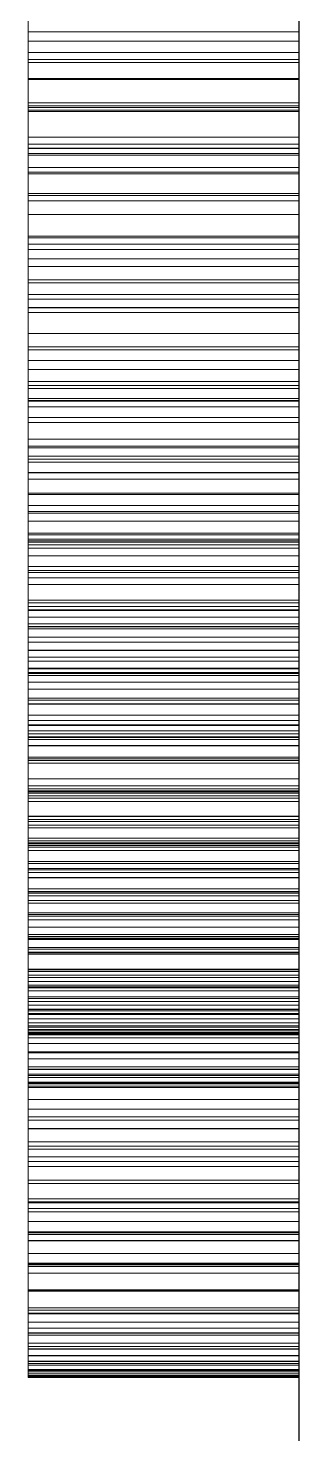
# Paper-space layout '01_三视图' of a CAD drawing. Header units: millimetres. Extents: x 8 to 452, y 8 to 289.
# Drawn here: x 156.464 to 156.764, y 210.038 to 211.592 of the extents above; entities that cross this region are included whole.
import ezdxf

# ---------------------------------------------------------------- set-up
doc = ezdxf.new("R2010")
doc.units = ezdxf.units.MM
doc.linetypes.add('S45_HIDDEN', pattern=[2.3, 1.5, -0.8])
doc.layers.add('HIDDEN', color=7, linetype='S45_HIDDEN', lineweight=13)
doc.layers.add('VISIBLE', color=7, linetype='CONTINUOUS', lineweight=25)

psp = doc.layouts.new('01_三视图')

# ---------------------------------------------------------------- linework, layer by layer
at = {"layer": 'HIDDEN'}
for points in [[(156.764, 217), (156.764, 208.75)], [(156.464, 213.3456), (156.464, 211.2776)], [(156.764, 213.3456), (156.764, 211.2776)], [(156.464, 211.2776), (156.464, 212.7165)], [(156.764, 211.2776), (156.764, 212.7165)], [(156.464, 211.7161), (156.464, 211.5881)], [(156.764, 211.7161), (156.764, 211.5881)], [(156.464, 211.6293), (156.464, 211.5365)], [(156.464, 211.627), (156.464, 211.5777)], [(156.764, 211.6293), (156.764, 211.5365)], [(156.764, 211.627), (156.764, 211.5777)], [(156.464, 211.5576), (156.464, 211.6037)], [(156.464, 211.5542), (156.464, 211.6027)], [(156.464, 211.5955), (156.464, 211.5652)], [(156.464, 211.4638), (156.464, 211.5946)], [(156.464, 211.4535), (156.464, 211.5922)], [(156.764, 211.5576), (156.764, 211.6037)], [(156.764, 211.5542), (156.764, 211.6027)], [(156.764, 211.5955), (156.764, 211.5652)], [(156.764, 211.4638), (156.764, 211.5946)], [(156.764, 211.4535), (156.764, 211.5922)], [(156.764, 211.5881), (156.464, 211.5881)], [(156.464, 211.5881), (156.464, 211.4589)], [(156.764, 211.5777), (156.464, 211.5777)], [(156.464, 211.5777), (156.464, 211.5353)], [(156.764, 211.5881), (156.764, 211.4589)], [(156.764, 211.5777), (156.764, 211.5353)], [(156.764, 211.5652), (156.464, 211.5652)], [(156.464, 211.5652), (156.464, 211.5013)], [(156.764, 211.5652), (156.764, 211.5013)], [(156.464, 211.5095), (156.464, 211.5576)], [(156.764, 211.5576), (156.464, 211.5576)], [(156.464, 211.5045), (156.464, 211.5542)], [(156.764, 211.5542), (156.464, 211.5542)], [(156.764, 211.5095), (156.764, 211.5576)], [(156.764, 211.5045), (156.764, 211.5542)], [(156.764, 211.5365), (156.464, 211.5365)], [(156.464, 211.5365), (156.464, 211.4381)], [(156.764, 211.5353), (156.464, 211.5353)], [(156.464, 211.5353), (156.464, 211.4999)], [(156.764, 211.5365), (156.764, 211.4381)], [(156.764, 211.5353), (156.764, 211.4999)], [(156.464, 211.4593), (156.464, 211.5095)], [(156.764, 211.5095), (156.464, 211.5095)], [(156.764, 211.5062), (156.464, 211.5062)], [(156.464, 211.5062), (156.464, 211.1122)], [(156.464, 211.4534), (156.464, 211.5045)], [(156.764, 211.5045), (156.464, 211.5045)], [(156.764, 211.5013), (156.464, 211.5013)], [(156.464, 211.5013), (156.464, 211.433)], [(156.764, 211.4999), (156.464, 211.4999)], [(156.464, 211.4999), (156.464, 211.4714)], [(156.764, 211.4593), (156.764, 211.5095)], [(156.764, 211.5062), (156.764, 211.1122)], [(156.764, 211.4534), (156.764, 211.5045)], [(156.764, 211.5013), (156.764, 211.433)], [(156.764, 211.4999), (156.764, 211.4714)], [(156.764, 211.4714), (156.464, 211.4714)], [(156.464, 211.4714), (156.464, 211.4518)], [(156.764, 211.4714), (156.764, 211.4518)], [(156.464, 211.3138), (156.464, 211.4638)], [(156.764, 211.4638), (156.464, 211.4638)], [(156.464, 211.4072), (156.464, 211.4593)], [(156.764, 211.4593), (156.464, 211.4593)], [(156.764, 211.4589), (156.464, 211.4589)], [(156.464, 211.4589), (156.464, 211.3286)], [(156.764, 211.4535), (156.464, 211.4535)], [(156.464, 211.3138), (156.464, 211.4535)], [(156.464, 211.4011), (156.464, 211.4534)], [(156.764, 211.4534), (156.464, 211.4534)], [(156.764, 211.4518), (156.464, 211.4518)], [(156.464, 211.4518), (156.464, 211.431)], [(156.764, 211.3138), (156.764, 211.4638)], [(156.764, 211.4072), (156.764, 211.4593)], [(156.764, 211.4589), (156.764, 211.3286)], [(156.764, 211.3138), (156.764, 211.4535)], [(156.764, 211.4011), (156.764, 211.4534)], [(156.764, 211.4518), (156.764, 211.431)], [(156.764, 211.4381), (156.464, 211.4381)], [(156.464, 211.4381), (156.464, 211.3342)], [(156.764, 211.4381), (156.764, 211.3342)], [(156.764, 211.433), (156.464, 211.433)], [(156.464, 211.433), (156.464, 211.3602)], [(156.764, 211.431), (156.464, 211.431)], [(156.464, 211.431), (156.464, 211.4092)], [(156.764, 211.433), (156.764, 211.3602)], [(156.764, 211.431), (156.764, 211.4092)], [(156.764, 211.4092), (156.464, 211.4092)], [(156.464, 211.4092), (156.464, 211.3862)], [(156.464, 211.3533), (156.464, 211.4072)], [(156.764, 211.4072), (156.464, 211.4072)], [(156.764, 211.4092), (156.764, 211.3862)], [(156.764, 211.3533), (156.764, 211.4072)], [(156.464, 211.3474), (156.464, 211.4011)], [(156.764, 211.4011), (156.464, 211.4011)], [(156.764, 211.3474), (156.764, 211.4011)], [(156.764, 211.3862), (156.464, 211.3862)], [(156.464, 211.3862), (156.464, 211.3621)], [(156.764, 211.3862), (156.764, 211.3621)], [(156.764, 211.3621), (156.464, 211.3621)], [(156.464, 211.3621), (156.464, 211.3369)], [(156.764, 211.3602), (156.464, 211.3602)], [(156.464, 211.3602), (156.464, 211.283)], [(156.764, 211.3621), (156.764, 211.3369)], [(156.764, 211.3602), (156.764, 211.283)], [(156.464, 211.2975), (156.464, 211.3533)], [(156.764, 211.3533), (156.464, 211.3533)], [(156.464, 211.2925), (156.464, 211.3474)], [(156.764, 211.3474), (156.464, 211.3474)], [(156.764, 211.2975), (156.764, 211.3533)], [(156.764, 211.2925), (156.764, 211.3474)], [(156.764, 211.3369), (156.464, 211.3369)], [(156.464, 211.3369), (156.464, 211.3105)], [(156.464, 211.3342), (156.464, 211.2012)], [(156.764, 211.3286), (156.464, 211.3286)], [(156.464, 211.3286), (156.464, 211.197)], [(156.764, 211.3369), (156.764, 211.3105)], [(156.764, 211.3342), (156.764, 211.2012)], [(156.764, 211.3286), (156.764, 211.197)], [(156.464, 211.1449), (156.464, 211.3138)], [(156.764, 211.3138), (156.464, 211.3138)], [(156.464, 211.1732), (156.464, 211.3138)], [(156.764, 211.3105), (156.464, 211.3105)], [(156.464, 211.3105), (156.464, 211.2831)], [(156.764, 211.1449), (156.764, 211.3138)], [(156.764, 211.1732), (156.764, 211.3138)], [(156.764, 211.3105), (156.764, 211.2831)], [(156.464, 211.2398), (156.464, 211.2975)], [(156.764, 211.2975), (156.464, 211.2975)], [(156.764, 211.2398), (156.764, 211.2975)], [(156.464, 211.2363), (156.464, 211.2925)], [(156.764, 211.2925), (156.464, 211.2925)], [(156.764, 211.2831), (156.464, 211.2831)], [(156.464, 211.2831), (156.464, 211.2545)], [(156.764, 211.283), (156.464, 211.283)], [(156.464, 211.283), (156.464, 211.2015)], [(156.764, 211.2363), (156.764, 211.2925)], [(156.764, 211.2831), (156.764, 211.2545)], [(156.764, 211.283), (156.764, 211.2015)], [(156.764, 211.2776), (156.464, 211.2776)], [(156.464, 211.2776), (156.464, 210.9185)], [(156.764, 211.2776), (156.764, 210.9185)], [(156.764, 211.2545), (156.464, 211.2545)], [(156.464, 211.2545), (156.464, 211.2246)], [(156.764, 211.2545), (156.764, 211.2246)], [(156.464, 211.1803), (156.464, 211.2398)], [(156.764, 211.2398), (156.464, 211.2398)], [(156.464, 211.1826), (156.464, 211.2363)], [(156.764, 211.2363), (156.464, 211.2363)], [(156.764, 211.1803), (156.764, 211.2398)], [(156.764, 211.1826), (156.764, 211.2363)], [(156.764, 211.2246), (156.464, 211.2246)], [(156.464, 211.2246), (156.464, 211.1936)], [(156.764, 211.2246), (156.764, 211.1936)], [(156.764, 211.2145), (156.464, 211.2145)], [(156.464, 211.2145), (156.464, 211.1797)], [(156.464, 211.156), (156.464, 211.2145)], [(156.764, 211.2015), (156.464, 211.2015)], [(156.464, 211.2015), (156.464, 211.1155)], [(156.764, 211.2012), (156.464, 211.2012)], [(156.464, 211.2012), (156.464, 211.1377)], [(156.764, 211.2145), (156.764, 211.1797)], [(156.764, 211.156), (156.764, 211.2145)], [(156.764, 211.2015), (156.764, 211.1155)], [(156.764, 211.2012), (156.764, 211.1377)], [(156.764, 211.197), (156.464, 211.197)], [(156.464, 211.197), (156.464, 211.0643)], [(156.764, 211.1936), (156.464, 211.1936)], [(156.464, 211.1936), (156.464, 211.1615)], [(156.764, 211.197), (156.764, 211.0643)], [(156.764, 211.1936), (156.764, 211.1615)], [(156.464, 211.1298), (156.464, 211.1826)], [(156.764, 211.1826), (156.464, 211.1826)], [(156.464, 211.1189), (156.464, 211.1803)], [(156.764, 211.1803), (156.464, 211.1803)], [(156.764, 211.1797), (156.464, 211.1797)], [(156.464, 211.1797), (156.464, 211.1007)], [(156.764, 211.1732), (156.464, 211.1732)], [(156.464, 211.0317), (156.464, 211.1732)], [(156.764, 211.1298), (156.764, 211.1826)], [(156.764, 211.1189), (156.764, 211.1803)], [(156.764, 211.1797), (156.764, 211.1007)], [(156.764, 211.0317), (156.764, 211.1732)], [(156.764, 211.1615), (156.464, 211.1615)], [(156.464, 211.1615), (156.464, 211.1281)], [(156.764, 211.156), (156.464, 211.156)], [(156.464, 211.1002), (156.464, 211.156)], [(156.764, 211.1615), (156.764, 211.1281)], [(156.764, 211.1002), (156.764, 211.156)], [(156.464, 211.0087), (156.464, 211.1449)], [(156.764, 211.0087), (156.764, 211.1449)], [(156.764, 211.1377), (156.464, 211.1377)], [(156.464, 211.1377), (156.464, 211.0763)], [(156.464, 211.078), (156.464, 211.1298)], [(156.764, 211.1298), (156.464, 211.1298)], [(156.764, 211.1281), (156.464, 211.1281)], [(156.464, 211.1281), (156.464, 211.0935)], [(156.764, 211.1377), (156.764, 211.0763)], [(156.764, 211.078), (156.764, 211.1298)], [(156.764, 211.1281), (156.764, 211.0935)], [(156.464, 211.0556), (156.464, 211.1189)], [(156.764, 211.1189), (156.464, 211.1189)], [(156.764, 211.1155), (156.464, 211.1155)], [(156.464, 211.1155), (156.464, 211.0338)], [(156.764, 211.1122), (156.464, 211.1122)], [(156.764, 211.0556), (156.764, 211.1189)], [(156.764, 211.1155), (156.764, 211.0338)], [(156.764, 211.1007), (156.464, 211.1007)], [(156.464, 211.1007), (156.464, 211.0238)], [(156.764, 211.1002), (156.464, 211.1002)], [(156.464, 211.047), (156.464, 211.1002)], [(156.764, 211.0935), (156.464, 211.0935)], [(156.464, 211.0935), (156.464, 211.0577)], [(156.764, 211.1007), (156.764, 211.0238)], [(156.764, 211.047), (156.764, 211.1002)], [(156.764, 211.0935), (156.764, 211.0577)], [(156.464, 211.027), (156.464, 211.078)], [(156.764, 211.078), (156.464, 211.078)], [(156.764, 211.0763), (156.464, 211.0763)], [(156.464, 211.0763), (156.464, 211.0169)], [(156.764, 211.027), (156.764, 211.078)], [(156.764, 211.0763), (156.764, 211.0169)], [(156.764, 211.0643), (156.464, 211.0643)], [(156.464, 211.0643), (156.464, 210.9334)], [(156.764, 211.0643), (156.764, 210.9334)], [(156.764, 211.0577), (156.464, 211.0577)], [(156.464, 211.0577), (156.464, 211.0208)], [(156.464, 210.9924), (156.464, 211.0556)], [(156.764, 211.0556), (156.464, 211.0556)], [(156.764, 211.047), (156.464, 211.047)], [(156.464, 210.9966), (156.464, 211.047)], [(156.764, 211.0577), (156.764, 211.0208)], [(156.764, 210.9924), (156.764, 211.0556)], [(156.764, 210.9966), (156.764, 211.047)], [(156.764, 211.0338), (156.464, 211.0338)], [(156.464, 211.0338), (156.464, 210.9566)], [(156.764, 211.0317), (156.464, 211.0317)], [(156.464, 210.9303), (156.464, 211.0317)], [(156.764, 211.0338), (156.764, 210.9566)], [(156.764, 210.9303), (156.764, 211.0317)], [(156.464, 210.977), (156.464, 211.027)], [(156.764, 211.027), (156.464, 211.027)], [(156.764, 211.0251), (156.464, 211.0251)], [(156.464, 211.0251), (156.464, 210.9903)], [(156.464, 210.9524), (156.464, 211.0251)], [(156.764, 211.0238), (156.464, 211.0238)], [(156.464, 211.0238), (156.464, 210.949)], [(156.764, 211.0208), (156.464, 211.0208)], [(156.464, 211.0208), (156.464, 210.9841)], [(156.764, 211.0169), (156.464, 211.0169)], [(156.464, 211.0169), (156.464, 210.9596)], [(156.764, 210.977), (156.764, 211.027)], [(156.764, 211.0251), (156.764, 210.9903)], [(156.764, 210.9524), (156.764, 211.0251)], [(156.764, 211.0238), (156.764, 210.949)], [(156.764, 211.0208), (156.764, 210.9841)], [(156.764, 211.0169), (156.764, 210.9596)], [(156.464, 210.8964), (156.464, 211.0087)], [(156.764, 211.0087), (156.464, 211.0087)], [(156.764, 210.8964), (156.764, 211.0087)], [(156.764, 210.9966), (156.464, 210.9966)], [(156.464, 210.9488), (156.464, 210.9966)], [(156.464, 210.9301), (156.464, 210.9924)], [(156.764, 210.9924), (156.464, 210.9924)], [(156.764, 210.9903), (156.464, 210.9903)], [(156.464, 210.9903), (156.464, 210.9406)], [(156.764, 210.9841), (156.464, 210.9841)], [(156.464, 210.9841), (156.464, 210.9482)], [(156.764, 210.9488), (156.764, 210.9966)], [(156.764, 210.9301), (156.764, 210.9924)], [(156.764, 210.9903), (156.764, 210.9406)], [(156.764, 210.9841), (156.764, 210.9482)], [(156.464, 210.9279), (156.464, 210.977)], [(156.764, 210.977), (156.464, 210.977)], [(156.764, 210.9279), (156.764, 210.977)], [(156.764, 210.9596), (156.464, 210.9596)], [(156.464, 210.9596), (156.464, 210.9043)], [(156.764, 210.9566), (156.464, 210.9566)], [(156.464, 210.9566), (156.464, 210.8836)], [(156.464, 210.8843), (156.464, 210.9524)], [(156.764, 210.9524), (156.464, 210.9524)], [(156.764, 210.9596), (156.764, 210.9043)], [(156.764, 210.9566), (156.764, 210.8836)], [(156.764, 210.8843), (156.764, 210.9524)], [(156.764, 210.949), (156.464, 210.949)], [(156.464, 210.949), (156.464, 210.8763)], [(156.764, 210.9488), (156.464, 210.9488)], [(156.464, 210.9037), (156.464, 210.9488)], [(156.764, 210.9482), (156.464, 210.9482)], [(156.464, 210.9482), (156.464, 210.913)], [(156.764, 210.9406), (156.464, 210.9406)], [(156.464, 210.9406), (156.464, 210.8921)], [(156.764, 210.949), (156.764, 210.8763)], [(156.764, 210.9037), (156.764, 210.9488)], [(156.764, 210.9482), (156.764, 210.913)], [(156.764, 210.9406), (156.764, 210.8921)], [(156.764, 210.9334), (156.464, 210.9334)], [(156.464, 210.9334), (156.464, 210.8075)], [(156.764, 210.9303), (156.464, 210.9303)], [(156.464, 210.8266), (156.464, 210.9303)], [(156.464, 210.8687), (156.464, 210.9301)], [(156.764, 210.9301), (156.464, 210.9301)], [(156.464, 210.8797), (156.464, 210.9279)], [(156.764, 210.9279), (156.464, 210.9279)], [(156.764, 210.9334), (156.764, 210.8075)], [(156.764, 210.8266), (156.764, 210.9303)], [(156.764, 210.8687), (156.764, 210.9301)], [(156.764, 210.8797), (156.764, 210.9279)], [(156.764, 210.9185), (156.464, 210.9185)], [(156.464, 210.9185), (156.464, 210.1544)], [(156.764, 210.913), (156.464, 210.913)], [(156.464, 210.913), (156.464, 210.8785)], [(156.764, 210.9185), (156.764, 210.1544)], [(156.764, 210.913), (156.764, 210.8785)], [(156.764, 210.9043), (156.464, 210.9043)], [(156.464, 210.9043), (156.464, 210.851)], [(156.764, 210.9037), (156.464, 210.9037)], [(156.464, 210.8613), (156.464, 210.9037)], [(156.464, 210.8079), (156.464, 210.8964)], [(156.764, 210.8964), (156.464, 210.8964)], [(156.764, 210.8921), (156.464, 210.8921)], [(156.464, 210.8921), (156.464, 210.8449)], [(156.764, 210.9043), (156.764, 210.851)], [(156.764, 210.8613), (156.764, 210.9037)], [(156.764, 210.8079), (156.764, 210.8964)], [(156.764, 210.8921), (156.764, 210.8449)], [(156.464, 210.8208), (156.464, 210.8843)], [(156.764, 210.8843), (156.464, 210.8843)], [(156.764, 210.8836), (156.464, 210.8836)], [(156.464, 210.8836), (156.464, 210.8488)], [(156.464, 210.8325), (156.464, 210.8797)], [(156.764, 210.8797), (156.464, 210.8797)], [(156.764, 210.8785), (156.464, 210.8785)], [(156.464, 210.8785), (156.464, 210.8447)], [(156.764, 210.8763), (156.464, 210.8763)], [(156.464, 210.8763), (156.464, 210.8056)], [(156.764, 210.8208), (156.764, 210.8843)], [(156.764, 210.8836), (156.764, 210.8488)], [(156.764, 210.8325), (156.764, 210.8797)], [(156.764, 210.8785), (156.764, 210.8447)], [(156.764, 210.8763), (156.764, 210.8056)], [(156.464, 210.8083), (156.464, 210.8687)], [(156.764, 210.8687), (156.464, 210.8687)], [(156.764, 210.8613), (156.464, 210.8613)], [(156.464, 210.8216), (156.464, 210.8613)], [(156.764, 210.8083), (156.764, 210.8687)], [(156.764, 210.8216), (156.764, 210.8613)], [(156.764, 210.851), (156.464, 210.851)], [(156.464, 210.851), (156.464, 210.7986)], [(156.764, 210.8488), (156.464, 210.8488)], [(156.464, 210.8488), (156.464, 210.8151)], [(156.764, 210.8449), (156.464, 210.8449)], [(156.464, 210.8449), (156.464, 210.7989)], [(156.764, 210.8447), (156.464, 210.8447)], [(156.464, 210.8447), (156.464, 210.8116)], [(156.764, 210.851), (156.764, 210.7986)], [(156.764, 210.8488), (156.764, 210.8151)], [(156.764, 210.8449), (156.764, 210.7989)], [(156.764, 210.8447), (156.764, 210.8116)], [(156.464, 210.7861), (156.464, 210.8325)], [(156.764, 210.8325), (156.464, 210.8325)], [(156.764, 210.7861), (156.764, 210.8325)], [(156.764, 210.8266), (156.464, 210.8266)], [(156.464, 210.7206), (156.464, 210.8266)], [(156.764, 210.8216), (156.464, 210.8216)], [(156.464, 210.7842), (156.464, 210.8216)], [(156.464, 210.762), (156.464, 210.8208)], [(156.764, 210.8208), (156.464, 210.8208)], [(156.764, 210.8151), (156.464, 210.8151)], [(156.464, 210.8151), (156.464, 210.7824)], [(156.764, 210.7206), (156.764, 210.8266)], [(156.764, 210.7842), (156.764, 210.8216)], [(156.764, 210.762), (156.764, 210.8208)], [(156.764, 210.8151), (156.764, 210.7824)], [(156.764, 210.8116), (156.464, 210.8116)], [(156.464, 210.8116), (156.464, 210.7792)], [(156.464, 210.7487), (156.464, 210.8083)], [(156.764, 210.8083), (156.464, 210.8083)], [(156.464, 210.7432), (156.464, 210.8079)], [(156.764, 210.8079), (156.464, 210.8079)], [(156.764, 210.8075), (156.464, 210.8075)], [(156.464, 210.8075), (156.464, 210.6864)], [(156.764, 210.8056), (156.464, 210.8056)], [(156.464, 210.8056), (156.464, 210.737)], [(156.764, 210.7989), (156.464, 210.7989)], [(156.464, 210.7989), (156.464, 210.7541)], [(156.764, 210.7986), (156.464, 210.7986)], [(156.464, 210.7986), (156.464, 210.7461)], [(156.764, 210.8116), (156.764, 210.7792)], [(156.764, 210.7487), (156.764, 210.8083)], [(156.764, 210.7432), (156.764, 210.8079)], [(156.764, 210.8075), (156.764, 210.6864)], [(156.764, 210.8056), (156.764, 210.737)], [(156.764, 210.7989), (156.764, 210.7541)], [(156.764, 210.7986), (156.764, 210.7461)], [(156.464, 210.7407), (156.464, 210.7861)], [(156.764, 210.7861), (156.464, 210.7861)], [(156.764, 210.7842), (156.464, 210.7842)], [(156.464, 210.7485), (156.464, 210.7842)], [(156.764, 210.7824), (156.464, 210.7824)], [(156.464, 210.7824), (156.464, 210.7509)], [(156.764, 210.7407), (156.764, 210.7861)], [(156.764, 210.7485), (156.764, 210.7842)], [(156.764, 210.7824), (156.764, 210.7509)], [(156.764, 210.7792), (156.464, 210.7792)], [(156.464, 210.7792), (156.464, 210.7476)], [(156.764, 210.7792), (156.764, 210.7476)], [(156.464, 210.7079), (156.464, 210.762)], [(156.764, 210.762), (156.464, 210.762)], [(156.764, 210.7541), (156.464, 210.7541)], [(156.464, 210.7541), (156.464, 210.7106)], [(156.764, 210.7509), (156.464, 210.7509)], [(156.464, 210.7509), (156.464, 210.7204)], [(156.764, 210.7079), (156.764, 210.762)], [(156.764, 210.7541), (156.764, 210.7106)], [(156.764, 210.7509), (156.764, 210.7204)], [(156.464, 210.6901), (156.464, 210.7487)], [(156.764, 210.7487), (156.464, 210.7487)], [(156.764, 210.7485), (156.464, 210.7485)], [(156.464, 210.7148), (156.464, 210.7485)], [(156.764, 210.7476), (156.464, 210.7476)], [(156.464, 210.7476), (156.464, 210.7171)], [(156.764, 210.7461), (156.464, 210.7461)], [(156.464, 210.7461), (156.464, 210.6933)], [(156.464, 210.6904), (156.464, 210.7432)], [(156.764, 210.7432), (156.464, 210.7432)], [(156.464, 210.6962), (156.464, 210.7407)], [(156.764, 210.7407), (156.464, 210.7407)], [(156.764, 210.737), (156.464, 210.737)], [(156.464, 210.737), (156.464, 210.6705)], [(156.764, 210.6901), (156.764, 210.7487)], [(156.764, 210.7148), (156.764, 210.7485)], [(156.764, 210.7476), (156.764, 210.7171)], [(156.764, 210.7461), (156.764, 210.6933)], [(156.764, 210.6904), (156.764, 210.7432)], [(156.764, 210.6962), (156.764, 210.7407)], [(156.764, 210.737), (156.764, 210.6705)], [(156.764, 210.7206), (156.464, 210.7206)], [(156.464, 210.6121), (156.464, 210.7206)], [(156.764, 210.7204), (156.464, 210.7204)], [(156.464, 210.7204), (156.464, 210.691)], [(156.764, 210.6121), (156.764, 210.7206)], [(156.764, 210.7204), (156.764, 210.691)], [(156.764, 210.7171), (156.464, 210.7171)], [(156.464, 210.7171), (156.464, 210.6883)], [(156.764, 210.7148), (156.464, 210.7148)], [(156.464, 210.6828), (156.464, 210.7148)], [(156.764, 210.7106), (156.464, 210.7106)], [(156.464, 210.7106), (156.464, 210.6684)], [(156.464, 210.6584), (156.464, 210.7079)], [(156.764, 210.7079), (156.464, 210.7079)], [(156.764, 210.7171), (156.764, 210.6883)], [(156.764, 210.6828), (156.764, 210.7148)], [(156.764, 210.7106), (156.764, 210.6684)], [(156.764, 210.6584), (156.764, 210.7079)], [(156.464, 210.6526), (156.464, 210.6962)], [(156.764, 210.6962), (156.464, 210.6962)], [(156.764, 210.6933), (156.464, 210.6933)], [(156.464, 210.6933), (156.464, 210.6404)], [(156.764, 210.691), (156.464, 210.691)], [(156.464, 210.691), (156.464, 210.6627)], [(156.464, 210.6374), (156.464, 210.6904)], [(156.764, 210.6904), (156.464, 210.6904)], [(156.464, 210.6324), (156.464, 210.6901)], [(156.764, 210.6901), (156.464, 210.6901)], [(156.764, 210.6883), (156.464, 210.6883)], [(156.464, 210.6883), (156.464, 210.6612)], [(156.764, 210.6526), (156.764, 210.6962)], [(156.764, 210.6933), (156.764, 210.6404)], [(156.764, 210.691), (156.764, 210.6627)], [(156.764, 210.6374), (156.764, 210.6904)], [(156.764, 210.6324), (156.764, 210.6901)], [(156.764, 210.6883), (156.764, 210.6612)], [(156.764, 210.6864), (156.464, 210.6864)], [(156.464, 210.6864), (156.464, 210.5702)], [(156.764, 210.6828), (156.464, 210.6828)], [(156.464, 210.6527), (156.464, 210.6828)], [(156.764, 210.6864), (156.764, 210.5702)], [(156.764, 210.6527), (156.764, 210.6828)], [(156.764, 210.6705), (156.464, 210.6705)], [(156.464, 210.6705), (156.464, 210.6061)], [(156.764, 210.6684), (156.464, 210.6684)], [(156.464, 210.6684), (156.464, 210.6273)], [(156.764, 210.6627), (156.464, 210.6627)], [(156.464, 210.6627), (156.464, 210.6355)], [(156.764, 210.6612), (156.464, 210.6612)], [(156.464, 210.6612), (156.464, 210.6358)], [(156.464, 210.6136), (156.464, 210.6584)], [(156.764, 210.6584), (156.464, 210.6584)], [(156.764, 210.6705), (156.764, 210.6061)], [(156.764, 210.6684), (156.764, 210.6273)], [(156.764, 210.6627), (156.764, 210.6355)], [(156.764, 210.6612), (156.764, 210.6358)], [(156.764, 210.6136), (156.764, 210.6584)], [(156.764, 210.6527), (156.464, 210.6527)], [(156.464, 210.6245), (156.464, 210.6527)], [(156.464, 210.61), (156.464, 210.6526)], [(156.764, 210.6526), (156.464, 210.6526)], [(156.764, 210.6245), (156.764, 210.6527)], [(156.764, 210.61), (156.764, 210.6526)], [(156.764, 210.6404), (156.464, 210.6404)], [(156.464, 210.6404), (156.464, 210.5872)], [(156.464, 210.5843), (156.464, 210.6374)], [(156.764, 210.6374), (156.464, 210.6374)], [(156.764, 210.6358), (156.464, 210.6358)], [(156.464, 210.6358), (156.464, 210.612)], [(156.764, 210.6355), (156.464, 210.6355)], [(156.464, 210.6355), (156.464, 210.5855)], [(156.464, 210.5756), (156.464, 210.6324)], [(156.764, 210.6324), (156.464, 210.6324)], [(156.764, 210.6273), (156.464, 210.6273)], [(156.464, 210.6273), (156.464, 210.5875)], [(156.764, 210.6404), (156.764, 210.5872)], [(156.764, 210.5843), (156.764, 210.6374)], [(156.764, 210.6358), (156.764, 210.612)], [(156.764, 210.6355), (156.764, 210.5855)], [(156.764, 210.5756), (156.764, 210.6324)], [(156.764, 210.6273), (156.764, 210.5875)], [(156.764, 210.6245), (156.464, 210.6245)], [(156.464, 210.598), (156.464, 210.6245)], [(156.464, 210.5734), (156.464, 210.6136)], [(156.764, 210.6136), (156.464, 210.6136)], [(156.764, 210.6121), (156.464, 210.6121)], [(156.464, 210.5012), (156.464, 210.6121)], [(156.764, 210.612), (156.464, 210.612)], [(156.464, 210.612), (156.464, 210.5898)], [(156.464, 210.5682), (156.464, 210.61)], [(156.764, 210.61), (156.464, 210.61)], [(156.764, 210.598), (156.764, 210.6245)], [(156.764, 210.5734), (156.764, 210.6136)], [(156.764, 210.5012), (156.764, 210.6121)], [(156.764, 210.612), (156.764, 210.5898)], [(156.764, 210.5682), (156.764, 210.61)], [(156.764, 210.6061), (156.464, 210.6061)], [(156.464, 210.6061), (156.464, 210.5447)], [(156.764, 210.598), (156.464, 210.598)], [(156.464, 210.5734), (156.464, 210.598)], [(156.764, 210.6061), (156.764, 210.5447)], [(156.764, 210.5734), (156.764, 210.598)], [(156.764, 210.5898), (156.464, 210.5898)], [(156.464, 210.5898), (156.464, 210.5694)], [(156.764, 210.5875), (156.464, 210.5875)], [(156.464, 210.5875), (156.464, 210.549)], [(156.764, 210.5872), (156.464, 210.5872)], [(156.464, 210.5872), (156.464, 210.5339)], [(156.764, 210.5855), (156.464, 210.5855)], [(156.464, 210.5855), (156.464, 210.5422)], [(156.464, 210.531), (156.464, 210.5843)], [(156.764, 210.5843), (156.464, 210.5843)], [(156.764, 210.5898), (156.764, 210.5694)], [(156.764, 210.5875), (156.764, 210.549)], [(156.764, 210.5872), (156.764, 210.5339)], [(156.764, 210.5855), (156.764, 210.5422)], [(156.764, 210.531), (156.764, 210.5843)], [(156.464, 210.5209), (156.464, 210.5756)], [(156.764, 210.5756), (156.464, 210.5756)], [(156.764, 210.5734), (156.464, 210.5734)], [(156.464, 210.5513), (156.464, 210.5734)], [(156.464, 210.538), (156.464, 210.5734)], [(156.764, 210.5702), (156.464, 210.5702)], [(156.464, 210.5702), (156.464, 210.4589)], [(156.764, 210.5694), (156.464, 210.5694)], [(156.464, 210.5694), (156.464, 210.5506)], [(156.464, 210.5274), (156.464, 210.5682)], [(156.764, 210.5682), (156.464, 210.5682)], [(156.764, 210.5209), (156.764, 210.5756)], [(156.764, 210.5513), (156.764, 210.5734)], [(156.764, 210.538), (156.764, 210.5734)], [(156.764, 210.5702), (156.764, 210.4589)], [(156.764, 210.5694), (156.764, 210.5506)], [(156.764, 210.5274), (156.764, 210.5682)], [(156.764, 210.5513), (156.464, 210.5513)], [(156.464, 210.532), (156.464, 210.5513)], [(156.764, 210.5506), (156.464, 210.5506)], [(156.464, 210.5506), (156.464, 210.5338)], [(156.764, 210.549), (156.464, 210.549)], [(156.464, 210.549), (156.464, 210.5117)], [(156.764, 210.532), (156.764, 210.5513)], [(156.764, 210.5506), (156.764, 210.5338)], [(156.764, 210.549), (156.764, 210.5117)], [(156.764, 210.5447), (156.464, 210.5447)], [(156.464, 210.5447), (156.464, 210.4873)], [(156.764, 210.5422), (156.464, 210.5422)], [(156.464, 210.5422), (156.464, 210.5055)], [(156.464, 210.5073), (156.464, 210.538)], [(156.764, 210.538), (156.464, 210.538)], [(156.764, 210.5339), (156.464, 210.5339)], [(156.464, 210.5339), (156.464, 210.4803)], [(156.764, 210.5338), (156.464, 210.5338)], [(156.464, 210.5338), (156.464, 210.5192)], [(156.764, 210.532), (156.464, 210.532)], [(156.464, 210.5157), (156.464, 210.532)], [(156.764, 210.5447), (156.764, 210.4873)], [(156.764, 210.5422), (156.764, 210.5055)], [(156.764, 210.5073), (156.764, 210.538)], [(156.764, 210.5339), (156.764, 210.4803)], [(156.764, 210.5338), (156.764, 210.5192)], [(156.764, 210.5157), (156.764, 210.532)], [(156.764, 210.531), (156.464, 210.531)], [(156.464, 210.1544), (156.464, 210.531)], [(156.464, 210.4875), (156.464, 210.5274)], [(156.764, 210.5274), (156.464, 210.5274)], [(156.464, 210.4692), (156.464, 210.5209)], [(156.764, 210.5209), (156.464, 210.5209)], [(156.764, 210.5192), (156.464, 210.5192)], [(156.464, 210.5192), (156.464, 210.5068)], [(156.764, 210.1544), (156.764, 210.531)], [(156.764, 210.4875), (156.764, 210.5274)], [(156.764, 210.4692), (156.764, 210.5209)], [(156.764, 210.5192), (156.764, 210.5068)], [(156.764, 210.5157), (156.464, 210.5157)], [(156.464, 210.5024), (156.464, 210.5157)], [(156.764, 210.5117), (156.464, 210.5117)], [(156.464, 210.5117), (156.464, 210.4756)], [(156.464, 210.4813), (156.464, 210.5073)], [(156.764, 210.5073), (156.464, 210.5073)], [(156.764, 210.5068), (156.464, 210.5068)], [(156.464, 210.5068), (156.464, 210.4967)], [(156.764, 210.5055), (156.464, 210.5055)], [(156.464, 210.5055), (156.464, 210.4755)], [(156.764, 210.5024), (156.464, 210.5024)], [(156.464, 210.4921), (156.464, 210.5024)], [(156.764, 210.5012), (156.464, 210.5012)], [(156.464, 210.388), (156.464, 210.5012)], [(156.764, 210.5024), (156.764, 210.5157)], [(156.764, 210.5117), (156.764, 210.4756)], [(156.764, 210.4813), (156.764, 210.5073)], [(156.764, 210.5068), (156.764, 210.4967)], [(156.764, 210.5055), (156.764, 210.4755)], [(156.764, 210.4921), (156.764, 210.5024)], [(156.764, 210.388), (156.764, 210.5012)], [(156.764, 210.4967), (156.464, 210.4967)], [(156.464, 210.4967), (156.464, 210.4889)], [(156.764, 210.4921), (156.464, 210.4921)], [(156.464, 210.4847), (156.464, 210.4921)], [(156.764, 210.4889), (156.464, 210.4889)], [(156.464, 210.4889), (156.464, 210.4832)], [(156.464, 210.4405), (156.464, 210.4875)], [(156.764, 210.4875), (156.464, 210.4875)], [(156.764, 210.4873), (156.464, 210.4873)], [(156.464, 210.4873), (156.464, 210.4338)], [(156.764, 210.4967), (156.764, 210.4889)], [(156.764, 210.4847), (156.764, 210.4921)], [(156.764, 210.4889), (156.764, 210.4832)], [(156.764, 210.4405), (156.764, 210.4875)], [(156.764, 210.4873), (156.764, 210.4338)], [(156.764, 210.4847), (156.464, 210.4847)], [(156.464, 210.4802), (156.464, 210.4847)], [(156.764, 210.4832), (156.464, 210.4832)], [(156.464, 210.4832), (156.464, 210.4799)], [(156.464, 210.46), (156.464, 210.4813)], [(156.764, 210.4813), (156.464, 210.4813)], [(156.764, 210.4803), (156.464, 210.4803)], [(156.464, 210.4803), (156.464, 210.4265)], [(156.764, 210.4802), (156.464, 210.4802)], [(156.464, 210.4788), (156.464, 210.4802)], [(156.764, 210.4799), (156.464, 210.4799)], [(156.464, 210.4799), (156.464, 210.4788)], [(156.764, 210.4788), (156.464, 210.4788)], [(156.764, 210.4756), (156.464, 210.4756)], [(156.464, 210.4756), (156.464, 210.4408)], [(156.764, 210.4755), (156.464, 210.4755)], [(156.464, 210.4755), (156.464, 210.4522)], [(156.764, 210.4802), (156.764, 210.4847)], [(156.764, 210.4832), (156.764, 210.4799)], [(156.764, 210.46), (156.764, 210.4813)], [(156.764, 210.4803), (156.764, 210.4265)], [(156.764, 210.4788), (156.764, 210.4802)], [(156.764, 210.4799), (156.764, 210.4788)], [(156.764, 210.4756), (156.764, 210.4408)], [(156.764, 210.4755), (156.764, 210.4522)], [(156.464, 210.4207), (156.464, 210.4692)], [(156.764, 210.4692), (156.464, 210.4692)], [(156.464, 210.4434), (156.464, 210.46)], [(156.764, 210.46), (156.464, 210.46)], [(156.764, 210.4589), (156.464, 210.4589)], [(156.464, 210.4589), (156.464, 210.3525)], [(156.764, 210.4207), (156.764, 210.4692)], [(156.764, 210.4434), (156.764, 210.46)], [(156.764, 210.4589), (156.764, 210.3525)], [(156.764, 210.4522), (156.464, 210.4522)], [(156.464, 210.4522), (156.464, 210.4355)], [(156.464, 210.4316), (156.464, 210.4434)], [(156.764, 210.4434), (156.464, 210.4434)], [(156.764, 210.4408), (156.464, 210.4408)], [(156.464, 210.4408), (156.464, 210.4072)], [(156.464, 210.3967), (156.464, 210.4405)], [(156.764, 210.4405), (156.464, 210.4405)], [(156.764, 210.4522), (156.764, 210.4355)], [(156.764, 210.4316), (156.764, 210.4434)], [(156.764, 210.4408), (156.764, 210.4072)], [(156.764, 210.3967), (156.764, 210.4405)], [(156.764, 210.4355), (156.464, 210.4355)], [(156.464, 210.4355), (156.464, 210.4255)], [(156.764, 210.4338), (156.464, 210.4338)], [(156.464, 210.4338), (156.464, 210.3843)], [(156.464, 210.4245), (156.464, 210.4316)], [(156.764, 210.4316), (156.464, 210.4316)], [(156.764, 210.4265), (156.464, 210.4265)], [(156.464, 210.4265), (156.464, 210.3605)], [(156.764, 210.4255), (156.464, 210.4255)], [(156.464, 210.4255), (156.464, 210.4222)], [(156.464, 210.4222), (156.464, 210.4245)], [(156.764, 210.4245), (156.464, 210.4245)], [(156.764, 210.4355), (156.764, 210.4255)], [(156.764, 210.4338), (156.764, 210.3843)], [(156.764, 210.4245), (156.764, 210.4316)], [(156.764, 210.4265), (156.764, 210.3605)], [(156.764, 210.4255), (156.764, 210.4222)], [(156.764, 210.4222), (156.764, 210.4245)], [(156.764, 210.4222), (156.464, 210.4222)], [(156.464, 210.3754), (156.464, 210.4207)], [(156.764, 210.4207), (156.464, 210.4207)], [(156.764, 210.3754), (156.764, 210.4207)], [(156.764, 210.4072), (156.464, 210.4072)], [(156.464, 210.4072), (156.464, 210.3749)], [(156.464, 210.3558), (156.464, 210.3967)], [(156.764, 210.3967), (156.464, 210.3967)], [(156.764, 210.4072), (156.764, 210.3749)], [(156.764, 210.3558), (156.764, 210.3967)], [(156.764, 210.388), (156.464, 210.388)], [(156.464, 210.2724), (156.464, 210.388)], [(156.764, 210.3843), (156.464, 210.3843)], [(156.464, 210.3843), (156.464, 210.3389)], [(156.764, 210.2724), (156.764, 210.388)], [(156.764, 210.3843), (156.764, 210.3389)], [(156.464, 210.3331), (156.464, 210.3754)], [(156.764, 210.3754), (156.464, 210.3754)], [(156.764, 210.3749), (156.464, 210.3749)], [(156.464, 210.3749), (156.464, 210.3438)], [(156.764, 210.3331), (156.764, 210.3754)], [(156.764, 210.3749), (156.764, 210.3438)], [(156.764, 210.3605), (156.464, 210.3605)], [(156.464, 210.3605), (156.464, 210.2932)], [(156.464, 210.318), (156.464, 210.3558)], [(156.764, 210.3558), (156.464, 210.3558)], [(156.764, 210.3525), (156.464, 210.3525)], [(156.464, 210.3525), (156.464, 210.251)], [(156.764, 210.3605), (156.764, 210.2932)], [(156.764, 210.318), (156.764, 210.3558)], [(156.764, 210.3525), (156.764, 210.251)], [(156.764, 210.3438), (156.464, 210.3438)], [(156.464, 210.3438), (156.464, 210.3143)], [(156.764, 210.3389), (156.464, 210.3389)], [(156.464, 210.3389), (156.464, 210.2973)], [(156.464, 210.294), (156.464, 210.3331)], [(156.764, 210.3331), (156.464, 210.3331)], [(156.764, 210.3438), (156.764, 210.3143)], [(156.764, 210.3389), (156.764, 210.2973)], [(156.764, 210.294), (156.764, 210.3331)], [(156.464, 210.2831), (156.464, 210.318)], [(156.764, 210.318), (156.464, 210.318)], [(156.764, 210.3143), (156.464, 210.3143)], [(156.464, 210.3143), (156.464, 210.2867)], [(156.764, 210.2831), (156.764, 210.318)], [(156.764, 210.3143), (156.764, 210.2867)], [(156.764, 210.2973), (156.464, 210.2973)], [(156.464, 210.2973), (156.464, 210.2598)], [(156.464, 210.258), (156.464, 210.294)], [(156.764, 210.294), (156.464, 210.294)], [(156.764, 210.2932), (156.464, 210.2932)], [(156.464, 210.2932), (156.464, 210.2245)], [(156.764, 210.2867), (156.464, 210.2867)], [(156.464, 210.2867), (156.464, 210.2609)], [(156.464, 210.2514), (156.464, 210.2831)], [(156.764, 210.2831), (156.464, 210.2831)], [(156.764, 210.2973), (156.764, 210.2598)], [(156.764, 210.258), (156.764, 210.294)], [(156.764, 210.2932), (156.764, 210.2245)], [(156.764, 210.2867), (156.764, 210.2609)], [(156.764, 210.2514), (156.764, 210.2831)], [(156.764, 210.2724), (156.464, 210.2724)], [(156.464, 210.1544), (156.464, 210.2724)], [(156.764, 210.1544), (156.764, 210.2724)], [(156.764, 210.2609), (156.464, 210.2609)], [(156.464, 210.2609), (156.464, 210.2371)], [(156.764, 210.2598), (156.464, 210.2598)], [(156.464, 210.2598), (156.464, 210.2263)], [(156.464, 210.2252), (156.464, 210.258)], [(156.764, 210.258), (156.464, 210.258)], [(156.764, 210.2609), (156.764, 210.2371)], [(156.764, 210.2598), (156.764, 210.2263)], [(156.764, 210.2252), (156.764, 210.258)], [(156.464, 210.2226), (156.464, 210.2514)], [(156.764, 210.2514), (156.464, 210.2514)], [(156.764, 210.251), (156.464, 210.251)], [(156.464, 210.251), (156.464, 210.1544)], [(156.764, 210.2371), (156.464, 210.2371)], [(156.464, 210.2371), (156.464, 210.2152)], [(156.764, 210.2226), (156.764, 210.2514)], [(156.764, 210.251), (156.764, 210.1544)], [(156.764, 210.2371), (156.764, 210.2152)], [(156.764, 210.2263), (156.464, 210.2263)], [(156.464, 210.2263), (156.464, 210.1967)], [(156.464, 210.1958), (156.464, 210.2252)], [(156.764, 210.2252), (156.464, 210.2252)], [(156.764, 210.2245), (156.464, 210.2245)], [(156.464, 210.2245), (156.464, 210.1544)], [(156.464, 210.1969), (156.464, 210.2226)], [(156.764, 210.2226), (156.464, 210.2226)], [(156.764, 210.2263), (156.764, 210.1967)], [(156.764, 210.1958), (156.764, 210.2252)], [(156.764, 210.2245), (156.764, 210.1544)], [(156.764, 210.1969), (156.764, 210.2226)], [(156.764, 210.2152), (156.464, 210.2152)], [(156.464, 210.2152), (156.464, 210.1952)], [(156.764, 210.2152), (156.764, 210.1952)], [(156.464, 210.1742), (156.464, 210.1969)], [(156.764, 210.1969), (156.464, 210.1969)], [(156.764, 210.1967), (156.464, 210.1967)], [(156.464, 210.1967), (156.464, 210.171)], [(156.464, 210.1704), (156.464, 210.1958)], [(156.764, 210.1958), (156.464, 210.1958)], [(156.764, 210.1952), (156.464, 210.1952)], [(156.464, 210.1952), (156.464, 210.1771)], [(156.764, 210.1742), (156.764, 210.1969)], [(156.764, 210.1967), (156.764, 210.171)], [(156.764, 210.1704), (156.764, 210.1958)], [(156.764, 210.1952), (156.764, 210.1771)], [(156.764, 210.1771), (156.464, 210.1771)], [(156.464, 210.1771), (156.464, 210.1609)], [(156.764, 210.1771), (156.764, 210.1609)], [(156.464, 210.1545), (156.464, 210.1742)], [(156.764, 210.1742), (156.464, 210.1742)], [(156.764, 210.171), (156.464, 210.171)], [(156.464, 210.171), (156.464, 210.1493)], [(156.464, 210.1489), (156.464, 210.1704)], [(156.764, 210.1704), (156.464, 210.1704)], [(156.764, 210.1609), (156.464, 210.1609)], [(156.464, 210.1609), (156.464, 210.1467)], [(156.764, 210.1545), (156.764, 210.1742)], [(156.764, 210.171), (156.764, 210.1493)], [(156.764, 210.1489), (156.764, 210.1704)], [(156.764, 210.1609), (156.764, 210.1467)], [(156.464, 210.1378), (156.464, 210.1545)], [(156.764, 210.1545), (156.464, 210.1545)], [(156.764, 210.1544), (156.464, 210.1544)], [(156.764, 210.1493), (156.464, 210.1493)], [(156.464, 210.1493), (156.464, 210.1316)], [(156.464, 210.1313), (156.464, 210.1489)], [(156.764, 210.1489), (156.464, 210.1489)], [(156.764, 210.1467), (156.464, 210.1467)], [(156.464, 210.1467), (156.464, 210.1343)], [(156.764, 210.1378), (156.764, 210.1545)], [(156.764, 210.1493), (156.764, 210.1316)], [(156.764, 210.1313), (156.764, 210.1489)], [(156.764, 210.1467), (156.764, 210.1343)], [(156.464, 210.1242), (156.464, 210.1378)], [(156.764, 210.1378), (156.464, 210.1378)], [(156.764, 210.1343), (156.464, 210.1343)], [(156.464, 210.1343), (156.464, 210.1238)], [(156.764, 210.1316), (156.464, 210.1316)], [(156.464, 210.1316), (156.464, 210.1178)], [(156.464, 210.1176), (156.464, 210.1313)], [(156.764, 210.1313), (156.464, 210.1313)], [(156.764, 210.1242), (156.764, 210.1378)], [(156.764, 210.1343), (156.764, 210.1238)], [(156.764, 210.1316), (156.764, 210.1178)], [(156.764, 210.1176), (156.764, 210.1313)], [(156.464, 210.1136), (156.464, 210.1242)], [(156.764, 210.1242), (156.464, 210.1242)], [(156.764, 210.1238), (156.464, 210.1238)], [(156.464, 210.1238), (156.464, 210.1152)], [(156.764, 210.1178), (156.464, 210.1178)], [(156.464, 210.1178), (156.464, 210.1079)], [(156.464, 210.1078), (156.464, 210.1176)], [(156.764, 210.1176), (156.464, 210.1176)], [(156.764, 210.1152), (156.464, 210.1152)], [(156.464, 210.1152), (156.464, 210.1086)], [(156.464, 210.1061), (156.464, 210.1136)], [(156.764, 210.1136), (156.464, 210.1136)], [(156.764, 210.1136), (156.764, 210.1242)], [(156.764, 210.1238), (156.764, 210.1152)], [(156.764, 210.1178), (156.764, 210.1079)], [(156.764, 210.1078), (156.764, 210.1176)], [(156.764, 210.1152), (156.764, 210.1086)], [(156.764, 210.1061), (156.764, 210.1136)], [(156.764, 210.1086), (156.464, 210.1086)], [(156.464, 210.1086), (156.464, 210.1038)], [(156.764, 210.1079), (156.464, 210.1079)], [(156.464, 210.1079), (156.464, 210.102)], [(156.464, 210.102), (156.464, 210.1078)], [(156.764, 210.1078), (156.464, 210.1078)], [(156.464, 210.1015), (156.464, 210.1061)], [(156.764, 210.1061), (156.464, 210.1061)], [(156.764, 210.1038), (156.464, 210.1038)], [(156.464, 210.1038), (156.464, 210.101)], [(156.764, 210.102), (156.464, 210.102)], [(156.464, 210.102), (156.464, 210.1)], [(156.464, 210.1), (156.464, 210.102)], [(156.764, 210.102), (156.464, 210.102)], [(156.464, 210.1), (156.464, 210.1015)], [(156.764, 210.1015), (156.464, 210.1015)], [(156.764, 210.101), (156.464, 210.101)], [(156.464, 210.101), (156.464, 210.1)], [(156.764, 210.1), (156.464, 210.1)], [(156.764, 210.1086), (156.764, 210.1038)], [(156.764, 210.1079), (156.764, 210.102)], [(156.764, 210.102), (156.764, 210.1078)], [(156.764, 210.1015), (156.764, 210.1061)], [(156.764, 210.1038), (156.764, 210.101)], [(156.764, 210.1), (156.764, 210.102)], [(156.764, 210.102), (156.764, 210.1)], [(156.764, 210.1), (156.764, 210.1015)], [(156.764, 210.101), (156.764, 210.1)]]:
    psp.add_lwpolyline(points, dxfattribs=at)
at = {"layer": 'VISIBLE'}
psp.add_lwpolyline([(156.764, 217), (156.764, 163)], dxfattribs=at)

doc.saveas('drawing.dxf')
